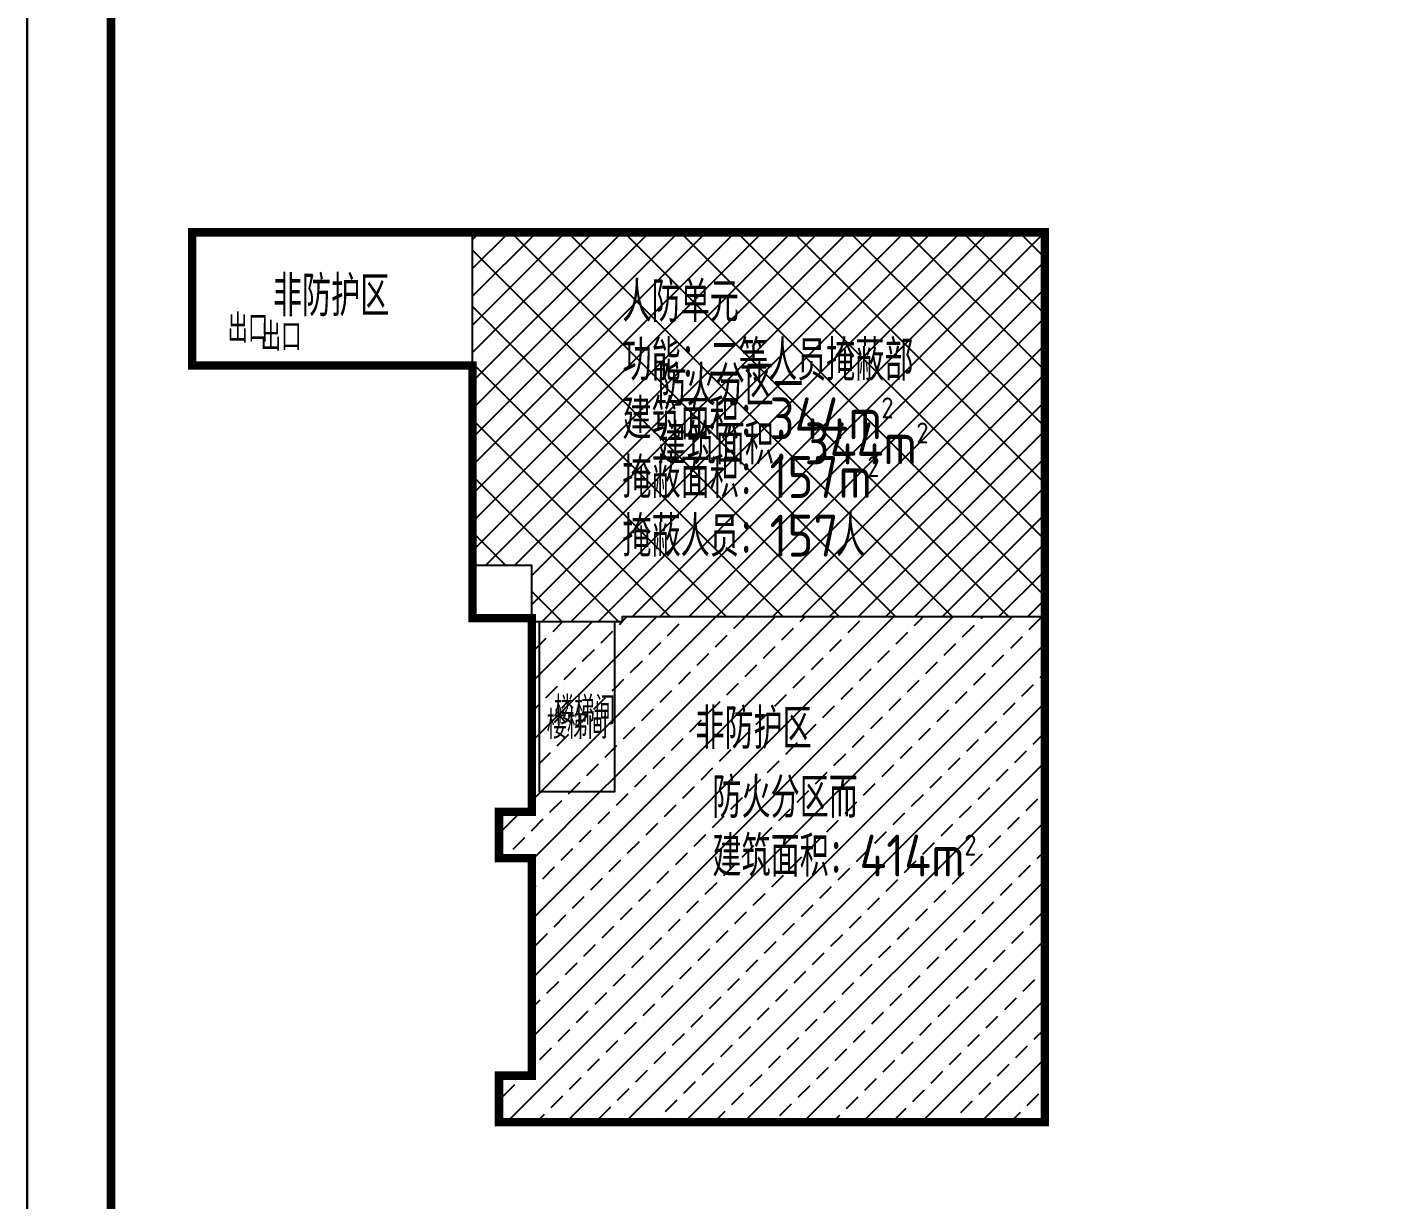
# Model space of a CAD drawing. Extents: x 0 to 2037025, y -2738621 to 0.
# Drawn here: x 958663 to 966773, y -1401315 to -1394317 of the extents above; entities that cross this region are included whole.
import ezdxf

# ---------------------------------------------------------------- set-up
doc = ezdxf.new("R2010")
doc.units = 0
doc.header["$LTSCALE"] = 10
doc.header["$MEASUREMENT"] = 0
for name, color, linetype in [('PUB_TITLE', 4, 'Continuous'), ('Z-战时开', 44, 'Continuous'), ('人防-平时', 170, 'Continuous'), ('图框', 142, 'Continuous'), ('批量导出图层', 1, 'Continuous')]:
    doc.layers.add(name, color=color, linetype=linetype)
doc.styles.get("Standard").update_dxf_attribs({"font": 'gbenor.shx', "bigfont": 'gbcbig.shx'})
pattern_1 = [(45, (-45623.14, -1005.5), (-176.776766, 176.776766), []), (45, (-45536.2, -1095.25), (-176.776766, 176.776766), [98.68425, -56.391])]

# ---------------------------------------------------------------- blocks, each defined once
blk = doc.blocks.new('图框A0')
at = {"layer": '图框'}
blk.add_lwpolyline([(0, 0), (0, 84100), (118900, 84100), (118900, 0)], close=True, dxfattribs=at)
at = {"layer": '图框', "const_width": 100}
blk.add_lwpolyline([(2500, 1000), (117900, 1000), (117900, 83100), (2500, 83100)], close=True, dxfattribs=at)

msp = doc.modelspace()

# ---------------------------------------------------------------- hatches: boundary and pattern name
at = {"layer": 'Z-战时开'}
h = msp.add_hatch(dxfattribs=at)
h.set_pattern_fill('ANSI31', color=256, scale=150)
h.set_pattern_definition([(45, (-39052, -1095.25), (-168.379802, 168.379802), [])])
h.paths.add_polyline_path([(961319.6, -1395586.7), (961319.6, -1395541.7), (964732.1, -1395541.7), (964732.1, -1397836.7), (962212.1, -1397836.7), (962212.1, -1397866.7), (961672.1, -1397866.7), (961672.1, -1397529.2), (961319.6, -1397529.2)])
at = {"layer": '人防-平时'}
h = msp.add_hatch(dxfattribs=at)
h.set_pattern_fill('ANSI37', color=256, scale=150)
h.set_pattern_definition([(45, (-45623.14, -1095.25), (-168.379802, 168.379802), []), (135, (-45623.14, -1095.25), (-168.379802, -168.379802), [])])
h.paths.add_polyline_path([(961319.6, -1395541.7), (961319.6, -1396336.7), (960689.6, -1396336.7), (961319.6, -1396336.7), (961319.6, -1397529.2), (961672.1, -1397529.2), (961672.1, -1397866.7), (962212.1, -1397866.7), (962212.1, -1397836.7), (964732.1, -1397836.7), (964732.1, -1395541.7)])
h = msp.add_hatch(dxfattribs=at)
h.set_pattern_fill('天然石材', color=256, scale=50)
h.set_pattern_definition(pattern_1)
h.paths.add_polyline_path([(962212.1, -1397836.7), (962212.1, -1397866.7), (962167.1, -1397866.7), (962167.1, -1398879.2), (961717.1, -1398879.2), (961717.1, -1397866.7), (961672.1, -1397866.7), (961672.1, -1398999.2), (961477.1, -1398999.2), (961477.1, -1399276.7), (961672.1, -1399276.7), (961672.1, -1400574.2), (961477.1, -1400574.2), (961477.1, -1400851.7), (961672.1, -1400851.7), (964732.1, -1400851.7), (964732.1, -1397836.7)])
h = msp.add_hatch(dxfattribs=at)
h.set_pattern_fill('天然石材', color=256, scale=50)
h.set_pattern_definition(pattern_1)
h.paths.add_polyline_path([(961717.1, -1398879.2), (962167.1, -1398879.2), (962167.1, -1397866.7), (961717.1, -1397866.7)])

# ---------------------------------------------------------------- linework, layer by layer
at = {"layer": 'PUB_TITLE'}
msp.add_lwpolyline([(958662.7, -1408312.9), (1000712.7, -1408312.9), (1000712.7, -1348862.9), (958662.7, -1348862.9)], close=True, dxfattribs=at)
at = {"layer": 'PUB_TITLE', "const_width": 50}
msp.add_lwpolyline([(959162.7, -1407812.9), (1000212.7, -1407812.9), (1000212.7, -1350112.9), (959162.7, -1350112.9)], close=True, dxfattribs=at)
at = {"layer": 'Z-战时开', "const_width": 50}
msp.add_lwpolyline([(961672.1, -1400574.2), (961477.1, -1400574.2), (961477.1, -1400851.7), (961672.1, -1400851.7), (961672.1, -1400851.7), (964732.1, -1400851.7), (964732.1, -1395541.7), (959647.1, -1395541.7), (959647.1, -1396336.7), (960059.6, -1396336.7), (960059.6, -1396336.7), (961319.6, -1396336.7), (961319.6, -1397844.2), (961672.1, -1397844.2), (961672.1, -1398999.2), (961477.1, -1398999.2), (961477.1, -1399276.7), (961672.1, -1399276.7), (961672.1, -1400574.2)], dxfattribs=at)
at = {"layer": 'Z-战时开'}
for points in [[(961319.6, -1395586.7), (961319.6, -1395541.7), (964732.1, -1395541.7), (964732.1, -1397836.7), (962212.1, -1397836.7), (962212.1, -1397866.7), (961672.1, -1397866.7), (961672.1, -1397529.2), (961319.6, -1397529.2)], [(962167.1, -1397866.7), (961717.1, -1397866.7), (961717.1, -1398879.2), (962167.1, -1398879.2)]]:
    msp.add_lwpolyline(points, close=True, dxfattribs=at)
at = {"layer": '人防-平时'}
msp.add_line((961319.6, -1396336.7), (961319.6, -1395541.7), dxfattribs=at)
at = {"layer": '人防-平时', "const_width": 50}
msp.add_lwpolyline([(961672.1, -1400574.2), (961477.1, -1400574.2), (961477.1, -1400851.7), (961672.1, -1400851.7), (961672.1, -1400851.7), (964732.1, -1400851.7), (964732.1, -1395541.7), (959647.1, -1395541.7), (959647.1, -1396336.7), (960059.6, -1396336.7), (960059.6, -1396336.7), (961319.6, -1396336.7), (961319.6, -1397844.2), (961672.1, -1397844.2), (961672.1, -1398999.2), (961477.1, -1398999.2), (961477.1, -1399276.7), (961672.1, -1399276.7), (961672.1, -1400574.2)], dxfattribs=at)
at = {"layer": '人防-平时'}
msp.add_lwpolyline([(961319.6, -1395541.7), (964732.1, -1395541.7), (964732.1, -1397836.7), (962212.1, -1397836.7), (962212.1, -1397866.7), (961672.1, -1397866.7), (961672.1, -1397529.2), (961319.6, -1397529.2), (961319.6, -1396336.7)], dxfattribs=at)
msp.add_lwpolyline([(962167.1, -1397866.7), (961717.1, -1397866.7), (961717.1, -1398879.2), (962167.1, -1398879.2)], close=True, dxfattribs=at)
at = {"layer": '批量导出图层'}
msp.add_lwpolyline([(958662.7, -1348862.9), (1000712.7, -1348862.9), (1000712.7, -1408312.9), (958662.7, -1408312.9)], close=True, dxfattribs=at)

# ---------------------------------------------------------------- block references
at = {"xscale": 0.5, "yscale": 0.5, "zscale": 0.5, "rotation": 270}
msp.add_blockref('图框A0', (958662.7, -1348862.9), dxfattribs=at)

# ---------------------------------------------------------------- texts
at = {"layer": 'Z-战时开'}
for s, height, p in [('非防护区', 241.13, (960128.5, -1396042.3)), ('人防单元', 241.13, (962213.4, -1396076.7)), ('出口', 168.79, (960055.5, -1396248.9)), ('功能：二等人员掩蔽部', 241.13, (962213.4, -1396426.7)), ('建筑面积：', 241.13, (962213.4, -1396776.7)), ('344m', 250, (963091, -1396776.7)), ('2', 125, (963757.7, -1396651.7)), ('掩蔽面积：', 241.13, (962213.4, -1397126.7)), ('157m', 250, (963091, -1397126.7)), ('2', 125, (963674.4, -1397001.7)), ('掩蔽人员：', 241.13, (962213.4, -1397476.7)), ('157', 250, (963091, -1397476.7)), ('人', 241.1, (963486.9, -1397476.7)), ('楼梯间', 168.79, (961804.8, -1398479.3)), ('非防护区', 241.13, (962648.2, -1398624))]:
    msp.add_text(s, height=height, dxfattribs=at).set_placement(p)
at = {"layer": '人防-平时'}
for s, height, p in [('出口', 168.79, (959857.9, -1396199.8)), ('防火分区一', 241.13, (962422.2, -1396576.3)), ('建筑面积：', 241.13, (962422.2, -1396926.3)), ('344m', 250, (963299.9, -1396926.3)), ('2', 125, (963966.6, -1396801.3)), ('楼梯间', 168.79, (961761.3, -1398564.6)), ('防火分区而', 241.13, (962749.8, -1399036)), ('建筑面积：', 241.13, (962749.8, -1399386)), ('414m', 250, (963627.4, -1399386)), ('2', 125, (964252.4, -1399261))]:
    msp.add_text(s, height=height, dxfattribs=at).set_placement(p)

doc.saveas('drawing.dxf')
